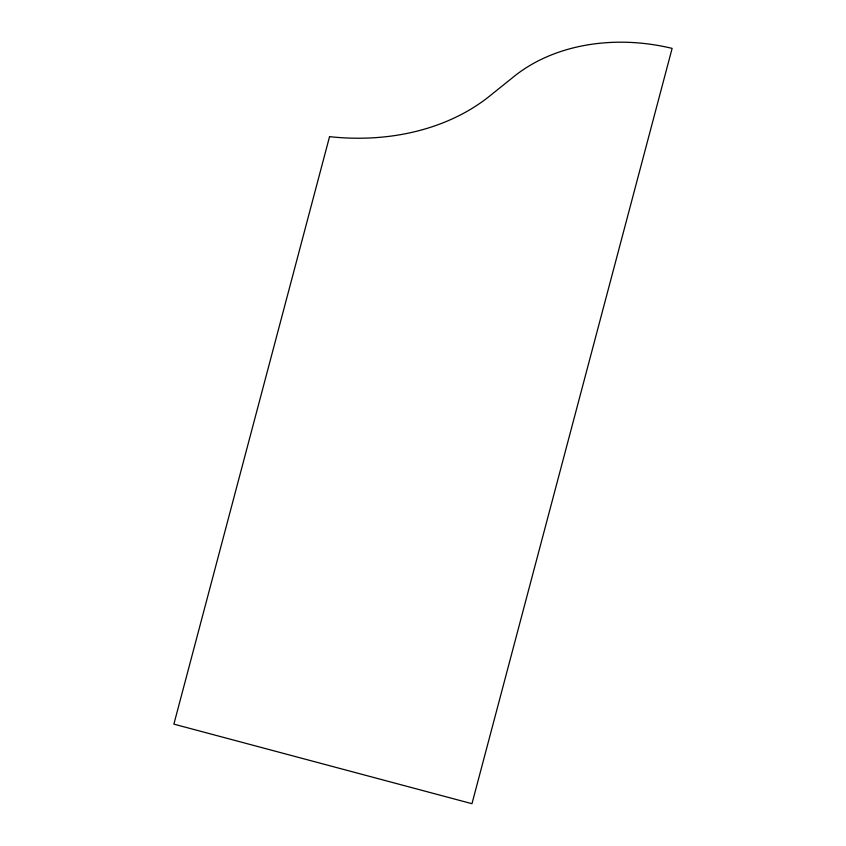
<?xml version="1.0" encoding="UTF-8"?>
<svg xmlns="http://www.w3.org/2000/svg" width="846" height="846" viewBox="0 0 846 846"><rect width="100%" height="100%" fill="white"/><g stroke="black" fill="none" stroke-linecap="round" stroke-linejoin="round"><path stroke-width="1.27" d="M329.549 136.661L173.874 724.134L471.973 803.7L672.126 48.381A173.652 134.377 15.1 0 0 514.114 76.404L489.633 96.074A213.943 165.562 15.1 0 1 329.549 136.661"/></g></svg>
